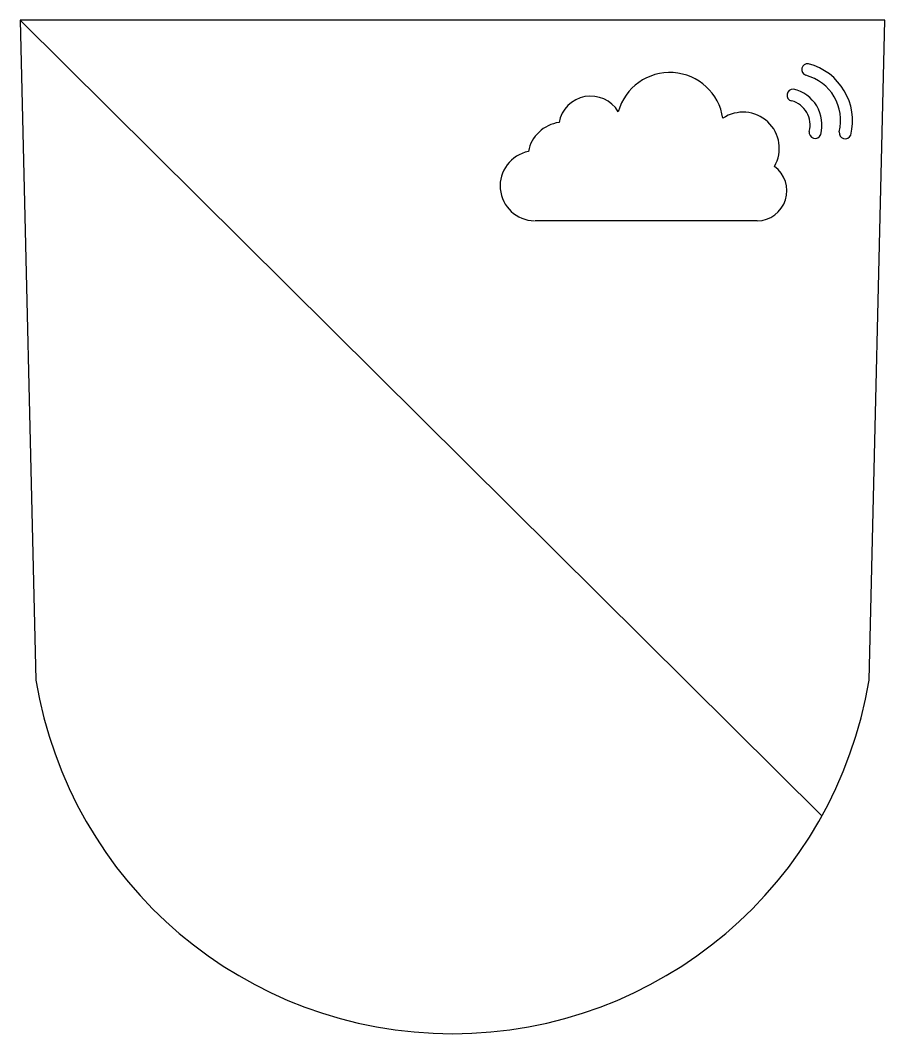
# Model space of a CAD drawing. Header units: millimetres. Extents: x 133.7 to 210.3, y 110.7 to 200.5.
import ezdxf

# ---------------------------------------------------------------- set-up
doc = ezdxf.new("R2010")
doc.units = ezdxf.units.MM
doc.layers.get('0').update_dxf_attribs({"lineweight": 25, "true_color": 0xffffff})

msp = doc.modelspace()

# ---------------------------------------------------------------- linework, layer by layer
at = {"color": 7, "true_color": 0x000000}
for p, q in [((133.747, 200.47), (135.139, 142.01)), ((210.295, 200.47), (133.747, 200.47)), ((204.736, 129.997), (133.751, 200.469)), ((208.905, 142.01), (210.295, 200.47)), ((199.012, 182.704), (179.335, 182.704))]:
    msp.add_line(p, q, dxfattribs=at)
for centre, radius, start, end in [((203.464, 196.096), 0.521, 81.25374, 252.14901), ((202.24, 191.578), 5.199, 345.79945, 75.48817), ((191.269, 191.096), 4.745, 8.34808, 164.39316), ((202.246, 191.589), 4.149, 345.89504, 75.22815), ((202.162, 193.842), 0.526, 84.79891, 258.08995), ((201.511, 191.211), 3.23, 344.57439, 77.50723), ((184.258, 190.9), 2.85, 31.10191, 169.54306), ((201.497, 191.205), 2.194, 344.76384, 75.31162), ((197.754, 189.123), 3.208, 330.10988, 123.93853), ((181.883, 188.244), 3.203, 97.67262, 169.14539), ((204.131, 190.533), 0.525, 169.58006, 339.91047), ((206.792, 190.505), 0.528, 171.99789, 337.49118), ((179.341, 185.805), 3.101, 101.21395, 268.86585), ((198.974, 185.367), 2.663, 270.80667, 54.10015), ((172.022, 148.08), 37.379, 189.34424, 350.65576)]:
    msp.add_arc(centre, radius, start, end)

doc.saveas('drawing.dxf')
